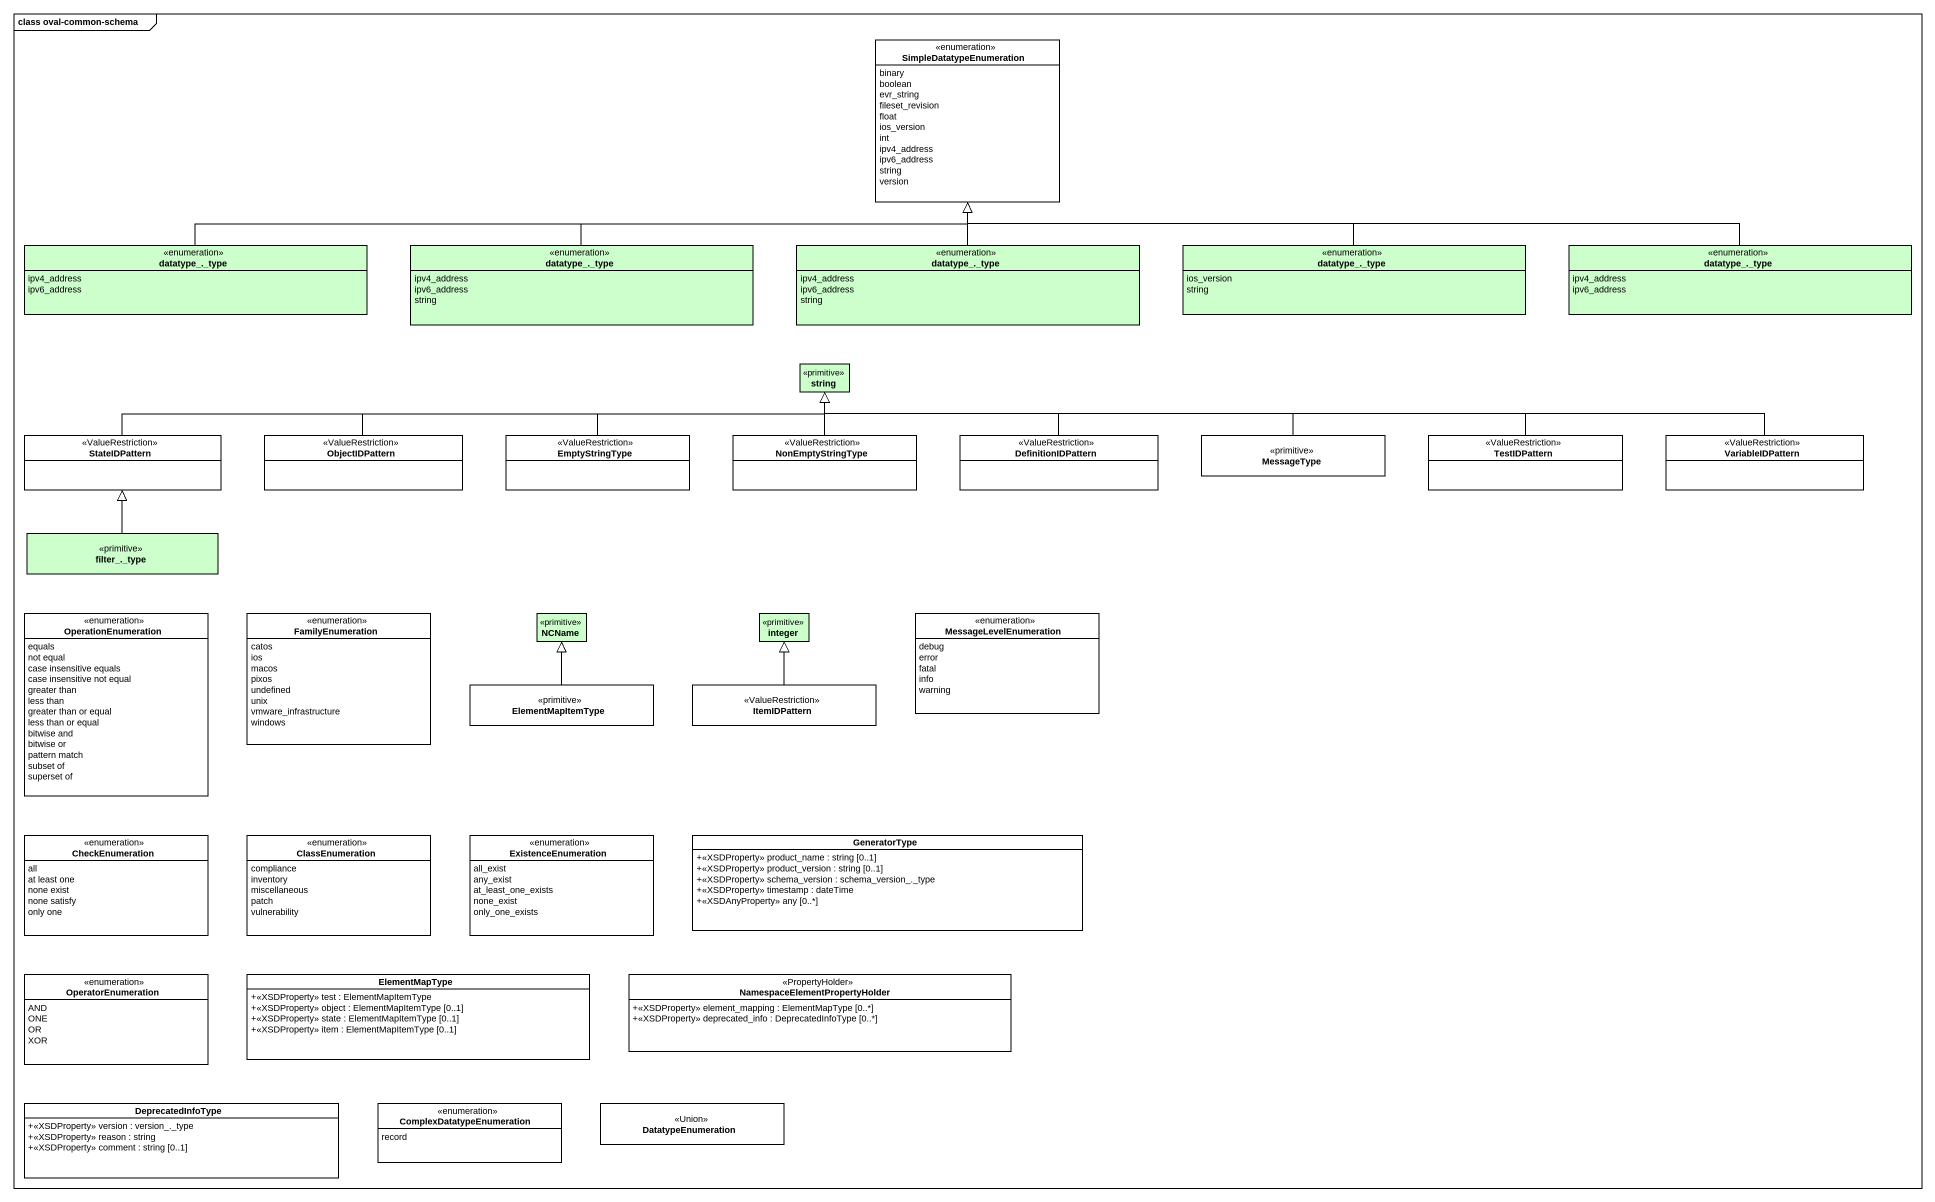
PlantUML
@startuml
mainframe class oval-common-schema
hide circle
hide empty members
skinparam classAttributeIconSize 0
enum SimpleDatatypeEnumeration {
  binary
  boolean
  evr_string
  fileset_revision
  float
  ios_version
  int
  ipv4_address
  ipv6_address
  string
  version
}
enum "datatype_._type" as datatype_type #CCFFCC {
  ipv4_address
  ipv6_address
}
enum "datatype_._type" as datatype_type_2 #CCFFCC {
  ipv4_address
  ipv6_address
  string
}
enum "datatype_._type" as datatype_type_3 #CCFFCC {
  ipv4_address
  ipv6_address
  string
}
enum "datatype_._type" as datatype_type_4 #CCFFCC {
  ios_version
  string
}
enum "datatype_._type" as datatype_type_5 #CCFFCC {
  ipv4_address
  ipv6_address
}
class string <<primitive>> #CCFFCC
class StateIDPattern <<ValueRestriction>>
class ObjectIDPattern <<ValueRestriction>>
class EmptyStringType <<ValueRestriction>>
class NonEmptyStringType <<ValueRestriction>>
class DefinitionIDPattern <<ValueRestriction>>
class MessageType <<primitive>>
class TestIDPattern <<ValueRestriction>>
class VariableIDPattern <<ValueRestriction>>
class "filter_._type" as filter_type <<primitive>> #CCFFCC
enum OperationEnumeration {
  equals
  not equal
  case insensitive equals
  case insensitive not equal
  greater than
  less than
  greater than or equal
  less than or equal
  bitwise and
  bitwise or
  pattern match
  subset of
  superset of
}
enum FamilyEnumeration {
  catos
  ios
  macos
  pixos
  undefined
  unix
  vmware_infrastructure
  windows
}
class NCName <<primitive>> #CCFFCC
class integer <<primitive>> #CCFFCC
enum MessageLevelEnumeration {
  debug
  error
  fatal
  info
  warning
}
class ElementMapItemType <<primitive>>
class ItemIDPattern <<ValueRestriction>>
enum CheckEnumeration {
  all
  at least one
  none exist
  none satisfy
  only one
}
enum ClassEnumeration {
  compliance
  inventory
  miscellaneous
  patch
  vulnerability
}
enum ExistenceEnumeration {
  all_exist
  any_exist
  at_least_one_exists
  none_exist
  only_one_exists
}
class GeneratorType {
  +<<XSDProperty>> product_name : string [0..1]
  +<<XSDProperty>> product_version : string [0..1]
  +<<XSDProperty>> schema_version : schema_version_._type
  +<<XSDProperty>> timestamp : dateTime
  +<<XSDAnyProperty>> any [0..*]
}
enum OperatorEnumeration {
  AND
  ONE
  OR
  XOR
}
class ElementMapType {
  +<<XSDProperty>> test : ElementMapItemType
  +<<XSDProperty>> object : ElementMapItemType [0..1]
  +<<XSDProperty>> state : ElementMapItemType [0..1]
  +<<XSDProperty>> item : ElementMapItemType [0..1]
}
class "NamespaceElementPropertyHolder" as NamespaceElementPropertyHold <<PropertyHolder>> {
  +<<XSDProperty>> element_mapping : ElementMapType [0..*]
  +<<XSDProperty>> deprecated_info : DeprecatedInfoType [0..*]
}
class DeprecatedInfoType {
  +<<XSDProperty>> version : version_._type
  +<<XSDProperty>> reason : string
  +<<XSDProperty>> comment : string [0..1]
}
enum ComplexDatatypeEnumeration {
  record
}
class DatatypeEnumeration <<Union>>
datatype_type -right-|> SimpleDatatypeEnumeration
datatype_type_2 -right-|> SimpleDatatypeEnumeration
datatype_type_3 -up-|> SimpleDatatypeEnumeration
datatype_type_4 -left-|> SimpleDatatypeEnumeration
datatype_type_5 -left-|> SimpleDatatypeEnumeration
StateIDPattern -right-|> string
ObjectIDPattern -right-|> string
EmptyStringType -right-|> string
NonEmptyStringType -up-|> string
DefinitionIDPattern -left-|> string
MessageType -left-|> string
TestIDPattern -left-|> string
VariableIDPattern -left-|> string
filter_type -up-|> StateIDPattern
ElementMapItemType -up-|> NCName
ItemIDPattern -up-|> integer
@enduml
